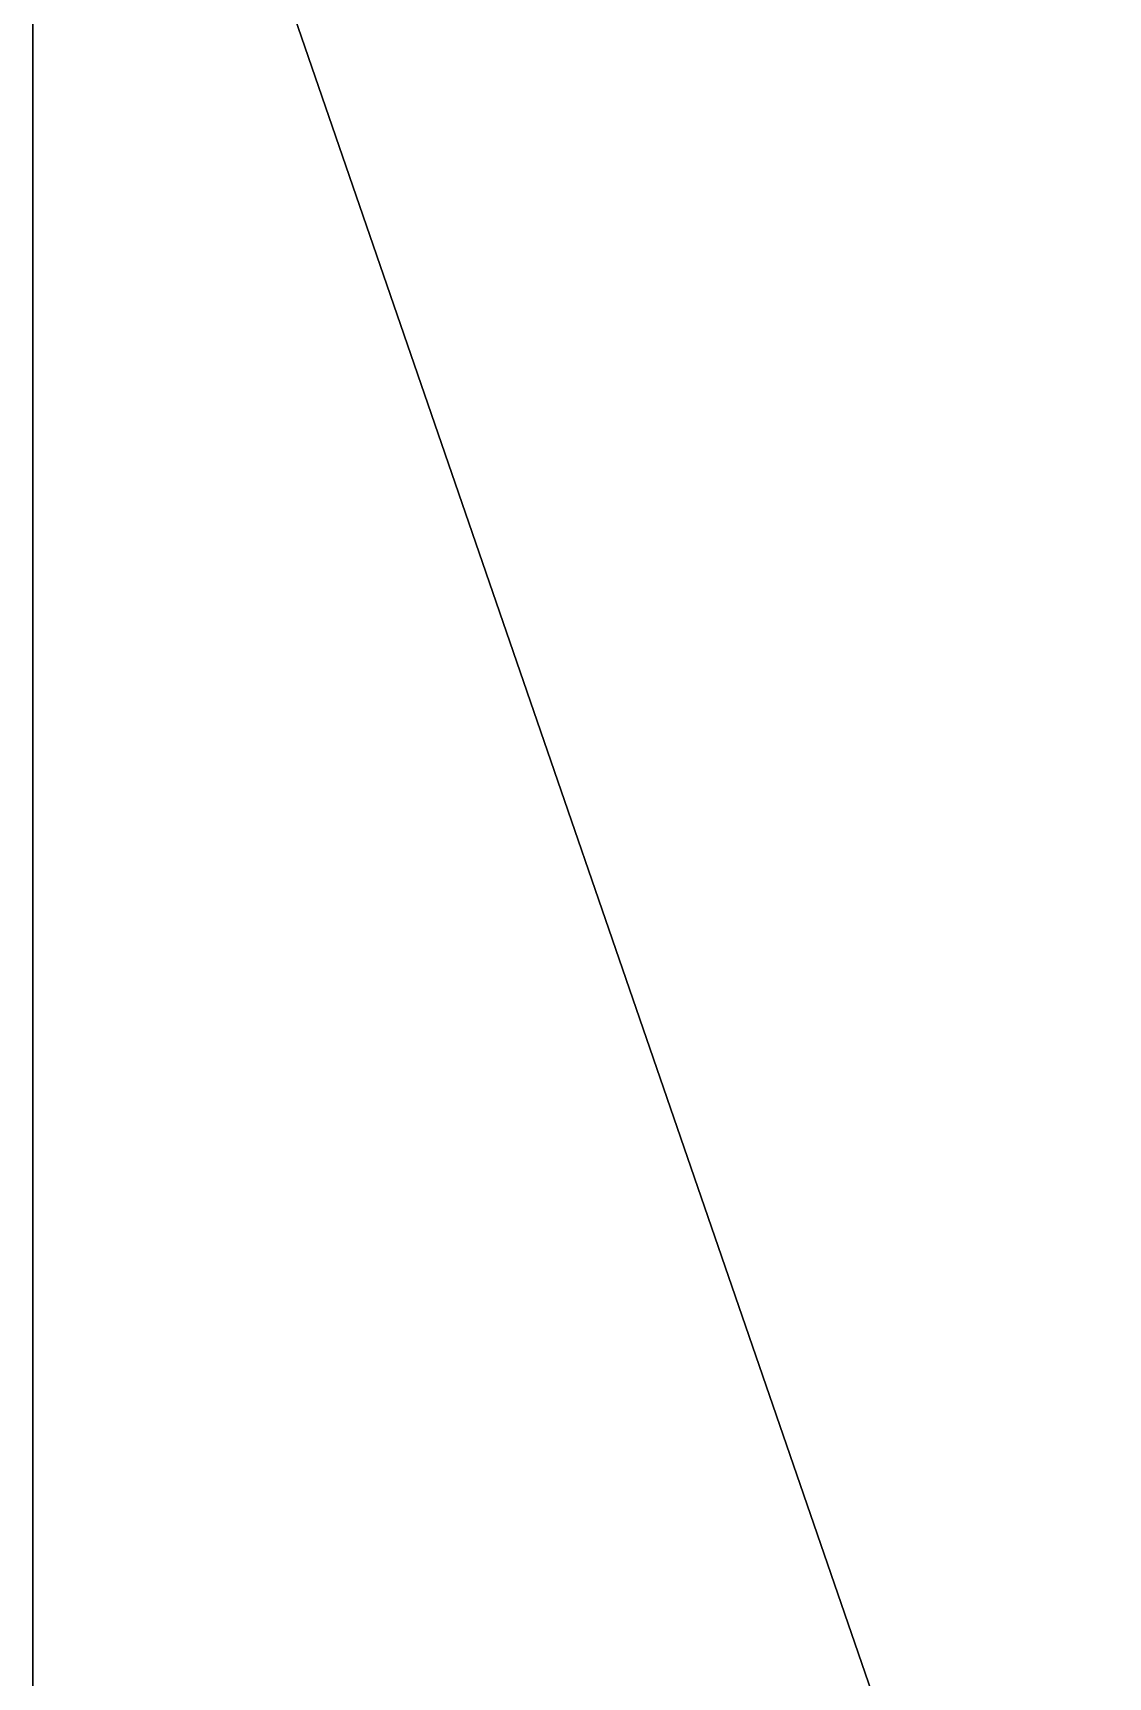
# Model space of a CAD drawing. Extents: x 32 to 301, y 48 to 360.
# Drawn here: x 199.46 to 220.54, y 112.13 to 144.37 of the extents above; entities that cross this region are included whole.
import ezdxf

# ---------------------------------------------------------------- set-up
doc = ezdxf.new("R2010")
doc.units = 0
doc.layers.get('0').update_dxf_attribs({"linetype": 'CONTINUOUS'})

msp = doc.modelspace()

# ---------------------------------------------------------------- linework, layer by layer
at = {"color": 7, "linetype": 'CONTINUOUS'}
for p, q in [((199.463, 91.382), (199.463, 159.584)), ((199.464, 159.584), (199.464, 98.382)), ((220.537, 98.382), (199.464, 159.584)), ((199.464, 159.584), (220.537, 98.382)), ((199.463, 139.632), (199.463, 143.132)), ((199.463, 143.132), (199.463, 139.632)), ((199.463, 125.382), (199.463, 126.632)), ((199.463, 124.132), (199.463, 126.632)), ((199.463, 126.632), (199.463, 125.382)), ((199.463, 124.132), (199.463, 125.382)), ((199.463, 125.382), (199.463, 124.132))]:
    msp.add_line(p, q, dxfattribs=at)

doc.saveas('drawing.dxf')
